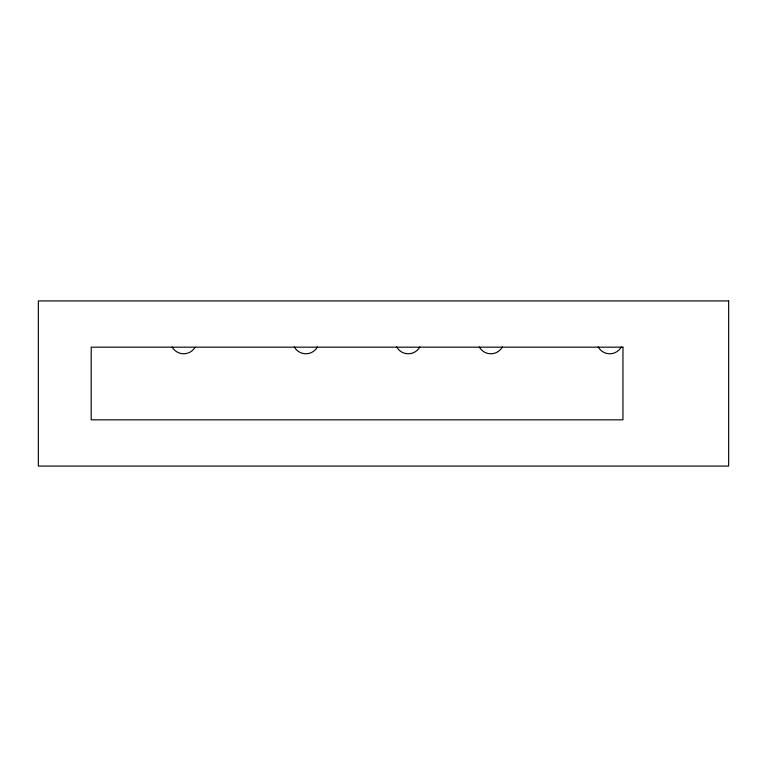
<?xml version="1.0" encoding="UTF-8"?>
<svg xmlns="http://www.w3.org/2000/svg" width="767" height="767" viewBox="0 0 767 767"><rect width="100%" height="100%" fill="white"/><g stroke="black" fill="none" stroke-linecap="round" stroke-linejoin="round"><path stroke-width="1.15" d="M621.328 346.924A13.212 13.212 0 0 1 598.174 346.924M502.423 346.924A13.212 13.212 0 0 1 479.27 346.924M419.846 346.924A13.212 13.212 0 0 1 396.692 346.924M317.461 346.924A13.212 13.212 0 0 1 294.307 346.924M195.077 347.25A13.212 13.212 0 0 1 172.124 346.972M728.65 300.932L38.35 300.932L38.35 466.068L728.65 466.068L728.65 300.932M622.957 347.173L91.196 347.173L91.196 419.827L622.957 419.827L622.957 347.173"/></g></svg>
